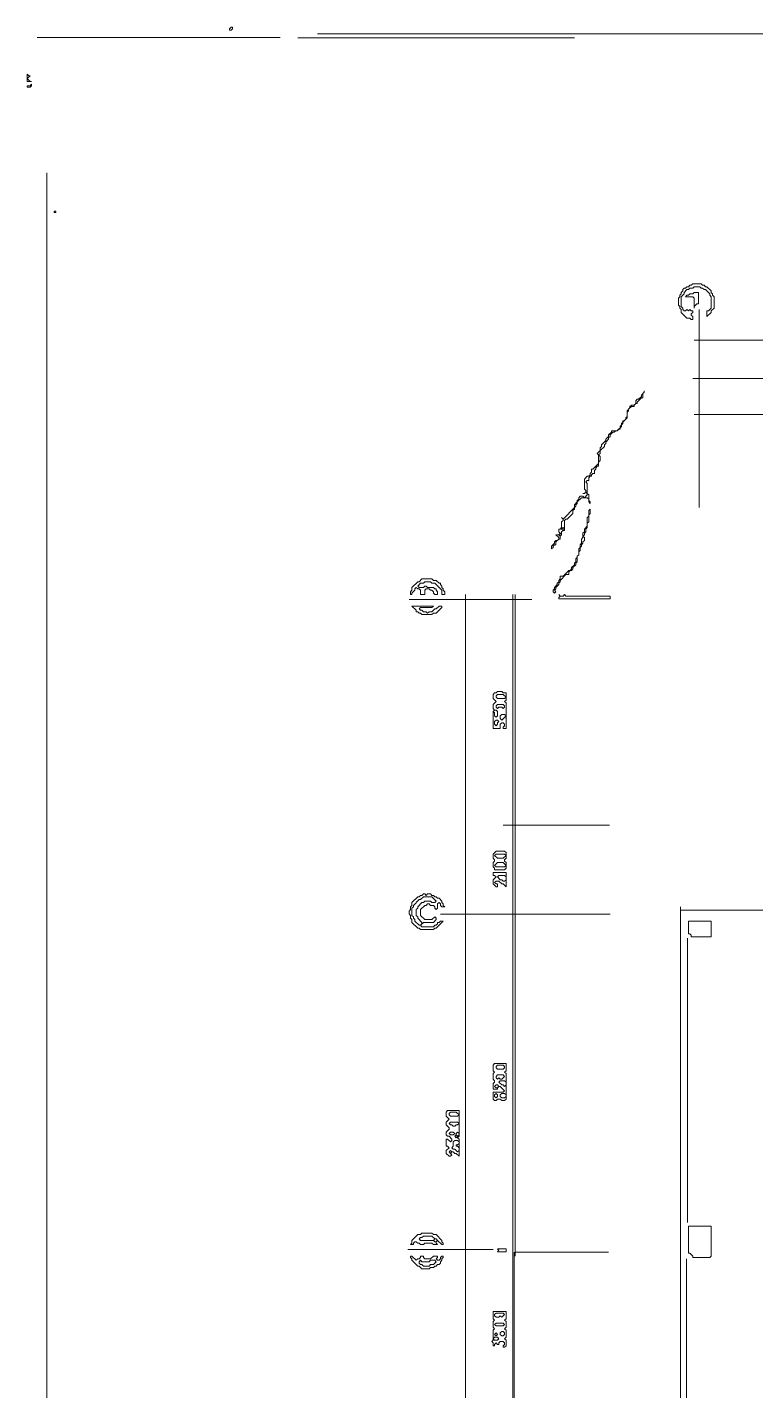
# Model space of a CAD drawing. Extents: x 12 to 2459, y 13 to 1740.
# Drawn here: x 12 to 523, y 760 to 1716 of the extents above; entities that cross this region are included whole.
import ezdxf

# ---------------------------------------------------------------- set-up
doc = ezdxf.new("R2010")
doc.units = 0
for name, color, linetype, lineweight in [('TRACE_CURVE', 6, 'Continuous', 0), ('TRACE_STRAIGHT', 5, 'Continuous', 0), ('TRACE_TEXT_SYMBOL', 6, 'Continuous', 0)]:
    doc.layers.add(name, color=color, linetype=linetype, lineweight=lineweight)

msp = doc.modelspace()

# ---------------------------------------------------------------- linework, layer by layer
at = {"layer": 'TRACE_CURVE', "color": 6}
for points in [[(445, 1461), (445, 1460), (443, 1458), (443, 1457), (441, 1455), (440, 1455), (439, 1454), (439, 1452), (438, 1451), (436, 1451), (435, 1450), (435, 1449), (433, 1447), (433, 1443), (432, 1442), (432, 1441), (431, 1440), (430, 1440), (430, 1439), (429, 1438), (429, 1437), (428, 1436), (428, 1435), (426, 1433), (422, 1433), (422, 1432), (420, 1430), (420, 1429), (418, 1427), (418, 1426), (415, 1423), (415, 1422), (414, 1421), (414, 1419), (412, 1417), (413, 1416), (413, 1410), (409, 1406), (408, 1406), (408, 1404), (407, 1403), (407, 1402), (406, 1401), (405, 1401), (403, 1399), (403, 1392), (404, 1391), (404, 1390), (403, 1389), (402, 1389), (403, 1389), (404, 1390), (405, 1389), (405, 1388), (403, 1386), (402, 1387), (400, 1387), (399, 1386), (399, 1385), (398, 1384), (398, 1383), (396, 1381), (396, 1379), (388, 1371)], [(411, 1406), (411, 1407), (412, 1408), (413, 1408), (413, 1411), (414, 1412), (414, 1415), (413, 1416), (414, 1417), (414, 1419), (417, 1422), (417, 1423), (418, 1424), (418, 1425), (420, 1427), (420, 1428), (421, 1429), (421, 1430), (423, 1432), (424, 1432), (425, 1433), (426, 1433), (427, 1434), (428, 1434), (428, 1435), (429, 1436), (429, 1437), (430, 1438), (430, 1439), (433, 1442), (433, 1446), (434, 1447), (434, 1448), (436, 1450), (438, 1450), (438, 1451), (439, 1452), (440, 1452), (440, 1453), (443, 1456), (444, 1456), (444, 1459), (445, 1460), (445, 1461)], [(388, 1371), (387, 1372), (388, 1371), (388, 1370), (387, 1369), (387, 1365), (386, 1364), (385, 1364), (385, 1362), (386, 1361), (385, 1360), (383, 1360), (385, 1358), (385, 1357), (384, 1356), (383, 1356), (382, 1355), (382, 1354), (380, 1352), (380, 1350), (381, 1351), (381, 1352), (382, 1353), (383, 1353), (383, 1355), (385, 1357), (386, 1357), (386, 1359), (387, 1360), (387, 1362), (388, 1363), (389, 1363), (389, 1370), (390, 1371), (391, 1371), (395, 1375), (395, 1377), (396, 1378), (396, 1379), (397, 1380), (397, 1381), (398, 1382), (398, 1383), (401, 1386), (405, 1386), (406, 1385), (406, 1383), (407, 1382), (407, 1383), (406, 1384), (406, 1388), (405, 1389), (405, 1396), (404, 1397), (405, 1398), (406, 1398), (406, 1400), (407, 1401), (408, 1401), (408, 1402), (409, 1403), (410, 1403), (410, 1405), (411, 1406)]]:
    msp.add_lwpolyline(points, dxfattribs=at)
for points in [[(385, 1360), (386, 1361), (387, 1360), (386, 1359)], [(387, 1364), (388, 1365), (389, 1364), (388, 1363)]]:
    msp.add_lwpolyline(points, close=True, dxfattribs=at)
at = {"layer": 'TRACE_STRAIGHT', "color": 5}
for p, q in [((19, 1708.81), (189.38, 1708.81)), ((202, 1708.59), (396.14, 1708.59)), ((215.6, 1711.45), (618, 1711.45)), ((25.79, 1614), (25.79, 45)), ((483.53, 1518), (483.53, 1379)), ((480, 1496.58), (718.13, 1496.58)), ((479, 1469.5), (565, 1469.5)), ((480, 1444.26), (598.13, 1444.26)), ((280, 1314.5), (366, 1314.5)), ((319.62, 1318), (319.62, 563.72)), ((352.81, 1318), (352.81, 563)), ((354.44, 1318), (354.44, 854)), ((346, 1156.17), (420.63, 1156.17)), ((302, 1093.72), (421, 1093.72)), ((470.51, 1098.88), (470.51, 558)), ((470.51, 1096.65), (673, 1096.65)), ((475.35, 1077), (475.35, 877.62)), ((279, 858.5), (339, 858.5)), ((353.6, 856.75), (353.6, 751.37)), ((354.44, 856.75), (420, 856.75)), ((474.6, 852), (474.6, 651.37))]:
    msp.add_line(p, q, dxfattribs=at)
at = {"layer": 'TRACE_TEXT_SYMBOL', "color": 6}
for points in [[(155, 1716), (154, 1715), (154, 1714), (155, 1714), (156, 1715), (156, 1716)], [(12, 1683), (12, 1678), (15, 1678), (14, 1678), (12, 1680), (14, 1682), (13, 1682)], [(15, 1676), (14, 1675), (12, 1675), (12, 1674), (14, 1674), (15, 1675)], [(31, 1587), (32, 1587), (32, 1586), (31, 1586)], [(480, 1530), (479, 1529), (477, 1529), (476, 1528), (475, 1528), (474, 1527), (479, 1527), (480, 1526), (480, 1519), (480, 1520), (482, 1522), (483, 1522), (483, 1530)], [(289, 1329), (287, 1327), (286, 1327), (282, 1323), (282, 1321), (281, 1320), (281, 1318), (282, 1318), (282, 1319), (284, 1321), (284, 1322), (285, 1323), (286, 1322), (287, 1322), (288, 1321), (288, 1318), (291, 1318), (291, 1321), (292, 1322), (294, 1322), (295, 1321), (296, 1321), (297, 1320), (297, 1319), (298, 1318), (300, 1318), (300, 1320), (299, 1321), (299, 1322), (298, 1322), (297, 1323), (293, 1323), (292, 1324), (291, 1324), (290, 1323), (287, 1323), (286, 1324), (288, 1326), (290, 1326), (291, 1327), (295, 1327), (296, 1326), (298, 1326), (303, 1321), (303, 1318), (305, 1318), (305, 1320), (304, 1321), (304, 1322), (303, 1323), (303, 1324), (302, 1325), (302, 1326), (301, 1326), (299, 1328), (297, 1328), (296, 1329)], [(385, 1318), (386, 1317), (385, 1316), (385, 1315), (421, 1315), (421, 1317), (390, 1317), (389, 1318), (388, 1317), (386, 1317)], [(282, 1310), (285, 1307), (285, 1306), (286, 1306), (287, 1305), (288, 1305), (289, 1304), (296, 1304), (297, 1305), (299, 1305), (303, 1309), (303, 1310), (301, 1310), (299, 1308), (298, 1308), (296, 1306), (294, 1306), (293, 1305), (292, 1306), (290, 1306), (289, 1307), (288, 1307), (287, 1308), (288, 1309), (296, 1309), (297, 1310)], [(342, 1250), (341, 1249), (340, 1249), (339, 1248), (339, 1245), (341, 1243), (339, 1241), (339, 1238), (340, 1237), (339, 1236), (339, 1224), (344, 1224), (344, 1227), (345, 1228), (346, 1228), (347, 1227), (347, 1226), (346, 1225), (346, 1224), (348, 1224), (348, 1242), (347, 1243), (348, 1244), (348, 1249), (346, 1249), (345, 1250)], [(341, 1247), (342, 1248), (346, 1248), (348, 1246), (347, 1245), (342, 1245), (341, 1246)], [(339, 1236), (340, 1237), (341, 1237), (342, 1236), (342, 1233), (341, 1232), (340, 1233), (340, 1235)], [(341, 1240), (342, 1241), (346, 1241), (347, 1240), (347, 1239), (346, 1238), (345, 1239), (343, 1239), (342, 1238), (341, 1239)], [(344, 1233), (345, 1234), (347, 1234), (348, 1233), (345, 1230), (344, 1231)], [(340, 1229), (341, 1230), (342, 1230), (343, 1229), (342, 1228), (342, 1227), (341, 1226), (340, 1227)], [(341, 1138), (339, 1136), (339, 1133), (340, 1132), (340, 1131), (339, 1130), (339, 1127), (340, 1126), (340, 1125), (347, 1125), (348, 1126), (348, 1130), (347, 1131), (347, 1132), (348, 1133), (348, 1137), (347, 1138)], [(340, 1135), (341, 1136), (347, 1136), (348, 1135), (346, 1133), (342, 1133)], [(342, 1130), (346, 1130), (348, 1128), (347, 1127), (341, 1127), (340, 1128)], [(339, 1123), (339, 1121), (340, 1121), (341, 1120), (339, 1118), (339, 1115), (341, 1113), (342, 1113), (342, 1115), (341, 1115), (340, 1116), (341, 1117), (343, 1117), (345, 1115), (346, 1115), (348, 1113), (348, 1123)], [(342, 1120), (343, 1121), (347, 1121), (348, 1120), (348, 1118), (347, 1117), (346, 1117), (345, 1118), (344, 1118)], [(290, 1106), (296, 1106), (299, 1103), (298, 1102), (296, 1102), (295, 1103), (291, 1103), (290, 1102), (289, 1102), (286, 1099), (286, 1098), (285, 1097), (285, 1093), (286, 1092), (286, 1091), (289, 1088), (289, 1087), (288, 1086), (287, 1086), (284, 1089), (284, 1090), (283, 1091), (283, 1092), (282, 1093), (282, 1098), (283, 1099), (283, 1100), (287, 1104), (288, 1104)], [(476, 1089), (476, 1080), (477, 1080), (478, 1079), (478, 1078), (492, 1078), (492, 1089)], [(340, 989), (339, 988), (339, 984), (340, 983), (339, 982), (339, 978), (340, 977), (340, 976), (339, 975), (339, 971), (342, 971), (342, 972), (343, 973), (344, 973), (347, 970), (346, 969), (339, 969), (339, 964), (340, 963), (341, 963), (342, 964), (344, 964), (345, 963), (347, 963), (348, 964), (348, 982), (347, 983), (348, 984), (348, 989)], [(341, 987), (342, 988), (346, 988), (347, 987), (347, 986), (346, 985), (342, 985), (341, 986)], [(341, 980), (342, 981), (346, 981), (347, 980), (345, 978), (344, 978), (343, 979), (342, 978), (341, 979)], [(343, 976), (344, 977), (347, 977), (348, 976), (348, 974), (347, 973), (346, 974), (345, 974)], [(340, 973), (341, 974), (342, 974), (343, 973), (342, 972), (341, 972)], [(340, 967), (341, 968), (342, 967), (342, 966), (341, 965), (340, 966)], [(344, 967), (345, 968), (347, 968), (348, 967), (348, 966), (347, 965), (345, 965), (344, 966)], [(307, 956), (306, 955), (306, 952), (308, 950), (306, 948), (306, 946), (308, 944), (308, 943), (306, 941), (306, 939), (307, 938), (308, 938), (310, 936), (310, 935), (309, 934), (307, 936), (306, 936), (306, 931), (307, 931), (308, 930), (306, 928), (306, 926), (308, 924), (309, 924), (310, 925), (309, 926), (310, 927), (311, 927), (312, 926), (313, 926), (315, 924), (315, 936), (314, 937), (315, 938), (315, 956)], [(308, 954), (309, 955), (313, 955), (315, 953), (314, 952), (309, 952), (308, 953)], [(308, 947), (309, 948), (314, 948), (315, 947), (314, 946), (313, 946), (312, 945), (311, 945), (310, 946), (309, 946)], [(308, 940), (309, 941), (311, 941), (312, 940), (311, 939), (309, 939)], [(312, 938), (313, 939), (314, 938), (313, 937)], [(313, 940), (314, 941), (315, 940), (315, 939), (314, 938), (313, 939)], [(308, 927), (309, 928), (310, 927), (309, 926)], [(311, 934), (312, 935), (314, 935), (315, 934), (315, 933), (314, 932), (313, 932), (313, 931), (314, 931), (315, 930), (315, 928), (314, 927), (312, 929), (311, 929), (310, 930), (311, 931)], [(476, 875), (476, 856), (477, 856), (479, 854), (479, 853), (491, 853), (492, 854), (492, 875)], [(289, 870), (288, 869), (286, 869), (282, 865), (282, 863), (281, 862), (283, 862), (283, 863), (284, 864), (285, 864), (286, 863), (287, 863), (288, 862), (290, 862), (291, 863), (296, 863), (297, 862), (300, 862), (299, 863), (299, 864), (300, 865), (303, 862), (304, 862), (304, 863), (303, 864), (303, 865), (299, 869), (297, 869), (296, 870)], [(289, 867), (290, 868), (296, 868), (298, 866), (297, 865), (288, 865), (287, 866), (288, 867)], [(297, 865), (298, 866), (299, 866), (300, 865), (299, 864), (298, 864)], [(281, 854), (281, 853), (282, 852), (282, 851), (286, 847), (287, 847), (289, 845), (294, 845), (295, 846), (297, 846), (298, 847), (299, 847), (300, 848), (301, 848), (302, 849), (302, 850), (303, 851), (303, 852), (304, 853), (304, 854), (303, 854), (302, 853), (302, 852), (301, 851), (300, 851), (299, 852), (300, 853), (300, 854), (297, 854), (295, 852), (291, 852), (290, 853), (290, 854), (288, 854), (288, 853), (287, 852), (286, 852), (285, 851), (282, 854)], [(342, 859), (343, 858), (342, 857), (348, 857), (348, 859)], [(287, 850), (288, 851), (289, 850), (294, 850), (295, 851), (298, 851), (299, 850), (297, 848), (295, 848), (294, 847), (290, 847), (289, 848), (288, 848), (287, 849)], [(339, 815), (339, 810), (340, 809), (339, 808), (339, 804), (340, 803), (339, 802), (339, 795), (338, 794), (339, 793), (339, 791), (340, 791), (340, 792), (341, 793), (342, 792), (343, 792), (343, 793), (344, 794), (346, 794), (347, 793), (347, 792), (346, 791), (346, 790), (347, 790), (348, 791), (348, 795), (347, 796), (348, 797), (348, 802), (347, 803), (348, 804), (348, 808), (347, 809), (348, 810), (348, 815)], [(340, 813), (341, 814), (346, 814), (347, 813), (345, 811), (344, 812), (343, 811), (341, 811), (340, 812)], [(340, 806), (341, 807), (346, 807), (347, 806), (346, 805), (341, 805)], [(339, 796), (340, 797), (342, 797), (343, 796), (342, 795), (340, 795)], [(340, 799), (341, 800), (342, 799), (341, 798)], [(344, 800), (345, 801), (346, 801), (347, 800), (347, 799), (346, 798), (345, 798), (344, 799)]]:
    msp.add_lwpolyline(points, close=True, dxfattribs=at)
for points in [[(479, 1536), (478, 1535), (477, 1535), (476, 1534), (475, 1534), (474, 1533), (473, 1533), (472, 1532), (472, 1531), (471, 1530), (471, 1529), (470, 1528), (470, 1527), (469, 1526), (469, 1521), (470, 1520), (470, 1519), (471, 1518), (471, 1516), (475, 1512), (477, 1512), (478, 1511), (479, 1511), (479, 1513), (478, 1514), (478, 1515), (479, 1516), (479, 1517), (478, 1517), (477, 1518), (476, 1517), (475, 1518), (474, 1517), (473, 1517), (472, 1518), (472, 1519), (471, 1520), (471, 1527), (473, 1529), (473, 1530), (475, 1532), (476, 1532), (477, 1533), (479, 1533), (480, 1534), (484, 1534), (485, 1533), (486, 1533), (487, 1532), (488, 1532), (491, 1529), (491, 1528), (492, 1527), (492, 1519), (490, 1517), (489, 1517), (489, 1513), (492, 1516), (492, 1517), (494, 1519), (494, 1527), (493, 1528), (493, 1529), (492, 1530)], [(492, 1530), (492, 1531), (489, 1534), (488, 1534), (487, 1535), (486, 1535), (485, 1536), (479, 1536)], [(407, 1378), (406, 1377), (406, 1373), (405, 1372), (405, 1366), (403, 1364), (403, 1362), (402, 1361), (402, 1358), (401, 1357), (401, 1354), (400, 1353), (400, 1351), (399, 1350), (399, 1346), (398, 1345), (398, 1344), (397, 1343), (397, 1341), (396, 1340), (396, 1339), (394, 1337), (394, 1336), (393, 1335), (392, 1335), (388, 1331), (386, 1331), (386, 1329), (385, 1328), (385, 1327), (384, 1326), (384, 1325), (382, 1323), (382, 1322), (381, 1321), (381, 1320), (382, 1319), (383, 1320), (382, 1321), (383, 1322), (383, 1323), (385, 1325), (385, 1326), (386, 1327), (386, 1328), (390, 1332), (392, 1332), (392, 1334), (393, 1335), (394, 1335), (395, 1336), (395, 1337), (397, 1339), (397, 1340), (398, 1341), (398, 1345), (399, 1346), (399, 1348), (400, 1349), (400, 1351), (401, 1352), (401, 1353), (402, 1354), (402, 1355)], [(402, 1355), (403, 1356), (403, 1358), (402, 1359), (403, 1360), (403, 1361), (404, 1362), (404, 1364), (405, 1365), (405, 1368), (406, 1369), (406, 1374), (407, 1375), (407, 1378)], [(290, 1108), (289, 1107), (288, 1107), (287, 1106), (286, 1106), (282, 1102), (282, 1100), (281, 1099), (281, 1097), (280, 1096), (280, 1094), (281, 1093), (281, 1091), (282, 1090), (282, 1088), (286, 1084), (287, 1084), (288, 1083), (297, 1083), (298, 1084), (299, 1084), (304, 1089), (302, 1089), (301, 1088), (300, 1088), (300, 1087), (299, 1086), (298, 1086), (297, 1085), (289, 1085), (288, 1086), (290, 1088), (297, 1088), (299, 1090), (299, 1091), (298, 1092), (296, 1090), (291, 1090), (288, 1093), (288, 1097), (291, 1100), (292, 1100), (293, 1101), (294, 1101), (295, 1100), (297, 1100), (298, 1099), (298, 1098), (299, 1097), (300, 1098), (300, 1101), (301, 1102), (302, 1101), (302, 1100), (303, 1099), (305, 1099), (304, 1100), (304, 1101), (303, 1102), (303, 1103), (301, 1105), (300, 1105), (299, 1106), (298, 1106)], [(298, 1106), (297, 1107), (296, 1107), (295, 1108), (293, 1108), (292, 1107), (291, 1108), (290, 1108)]]:
    msp.add_lwpolyline(points, dxfattribs=at)

doc.saveas('drawing.dxf')
